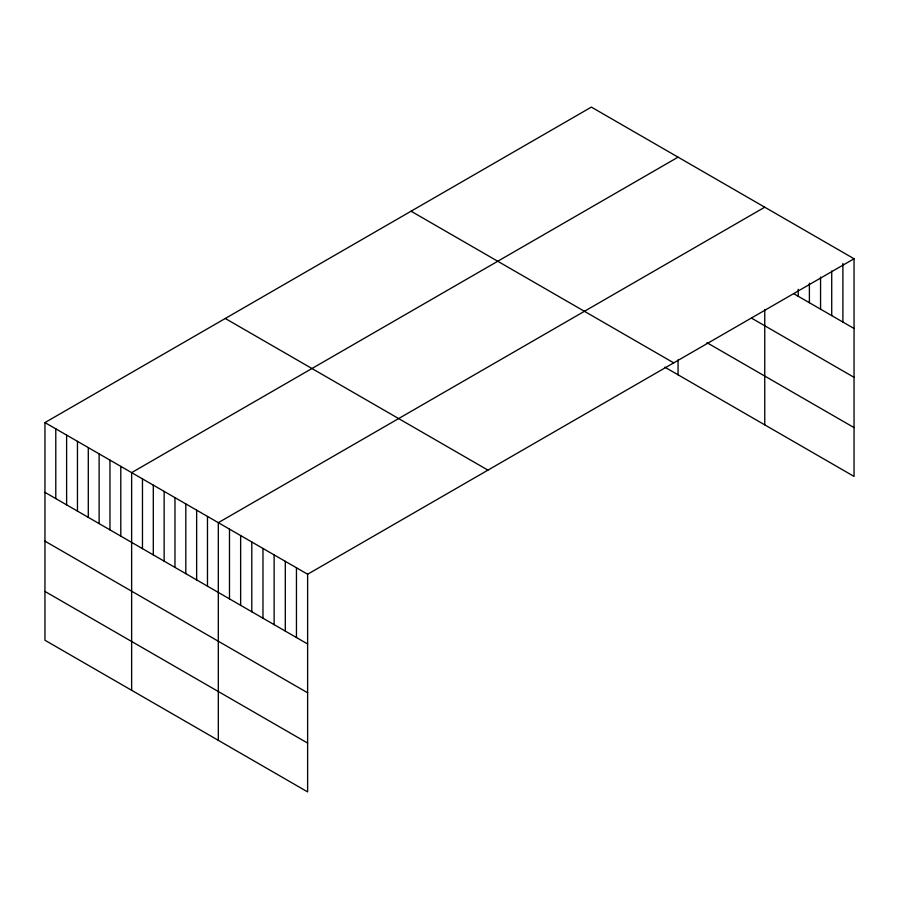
<?xml version="1.0" encoding="UTF-8"?>
<svg xmlns="http://www.w3.org/2000/svg" width="899" height="899" viewBox="0 0 899 899"><rect width="100%" height="100%" fill="white"/><g stroke="black" fill="none" stroke-linecap="round" stroke-linejoin="round"><path stroke-width="1.35" d="M854.05 258.755L307.627 574.236L307.627 791.895L44.95 640.245L44.95 422.586L591.373 107.105L854.05 258.755L854.05 476.414L664.822 367.163M678.06 157.156L131.636 472.627L131.636 690.286M764.746 207.197L218.311 522.679L218.311 740.338M793.772 293.703L854.05 328.506M751.497 318.111L854.05 377.322M706.951 342.688L854.05 427.609M411.057 211.209L673.733 362.87M225.267 318.471L487.943 470.132M44.95 422.586L307.627 574.236M44.95 492.337L307.627 643.987M44.95 541.142L307.627 692.792M44.95 591.43L307.627 743.08M842.891 263.474L842.891 322.067M831.721 270.981L831.721 315.616M820.562 277.094L820.562 309.177M809.392 283.196L809.392 302.727M798.233 289.309L798.233 296.288M764.746 309.492L764.746 424.856M678.06 359.892L678.06 374.804M296.456 567.786L296.456 637.548M285.298 561.347L285.298 631.098M274.128 554.897L274.128 624.648M262.969 548.457L262.969 618.209M251.799 542.007L251.799 611.758M240.64 535.568L240.64 605.319M229.481 529.118L229.481 598.869M207.478 516.419L207.478 586.17M196.645 510.16L196.645 579.911M185.812 503.912L185.812 573.663M174.968 497.653L174.968 567.404M164.135 491.393L164.135 561.145M153.302 485.145L153.302 554.897M142.469 478.886L142.469 548.637M120.792 466.367L120.792 536.13M109.959 460.119L109.959 529.871M99.126 453.86L99.126 523.611M88.293 447.601L88.293 517.363M77.46 441.353L77.46 511.104M66.616 435.094L66.616 504.845M55.783 428.834L55.783 498.597"/></g></svg>
